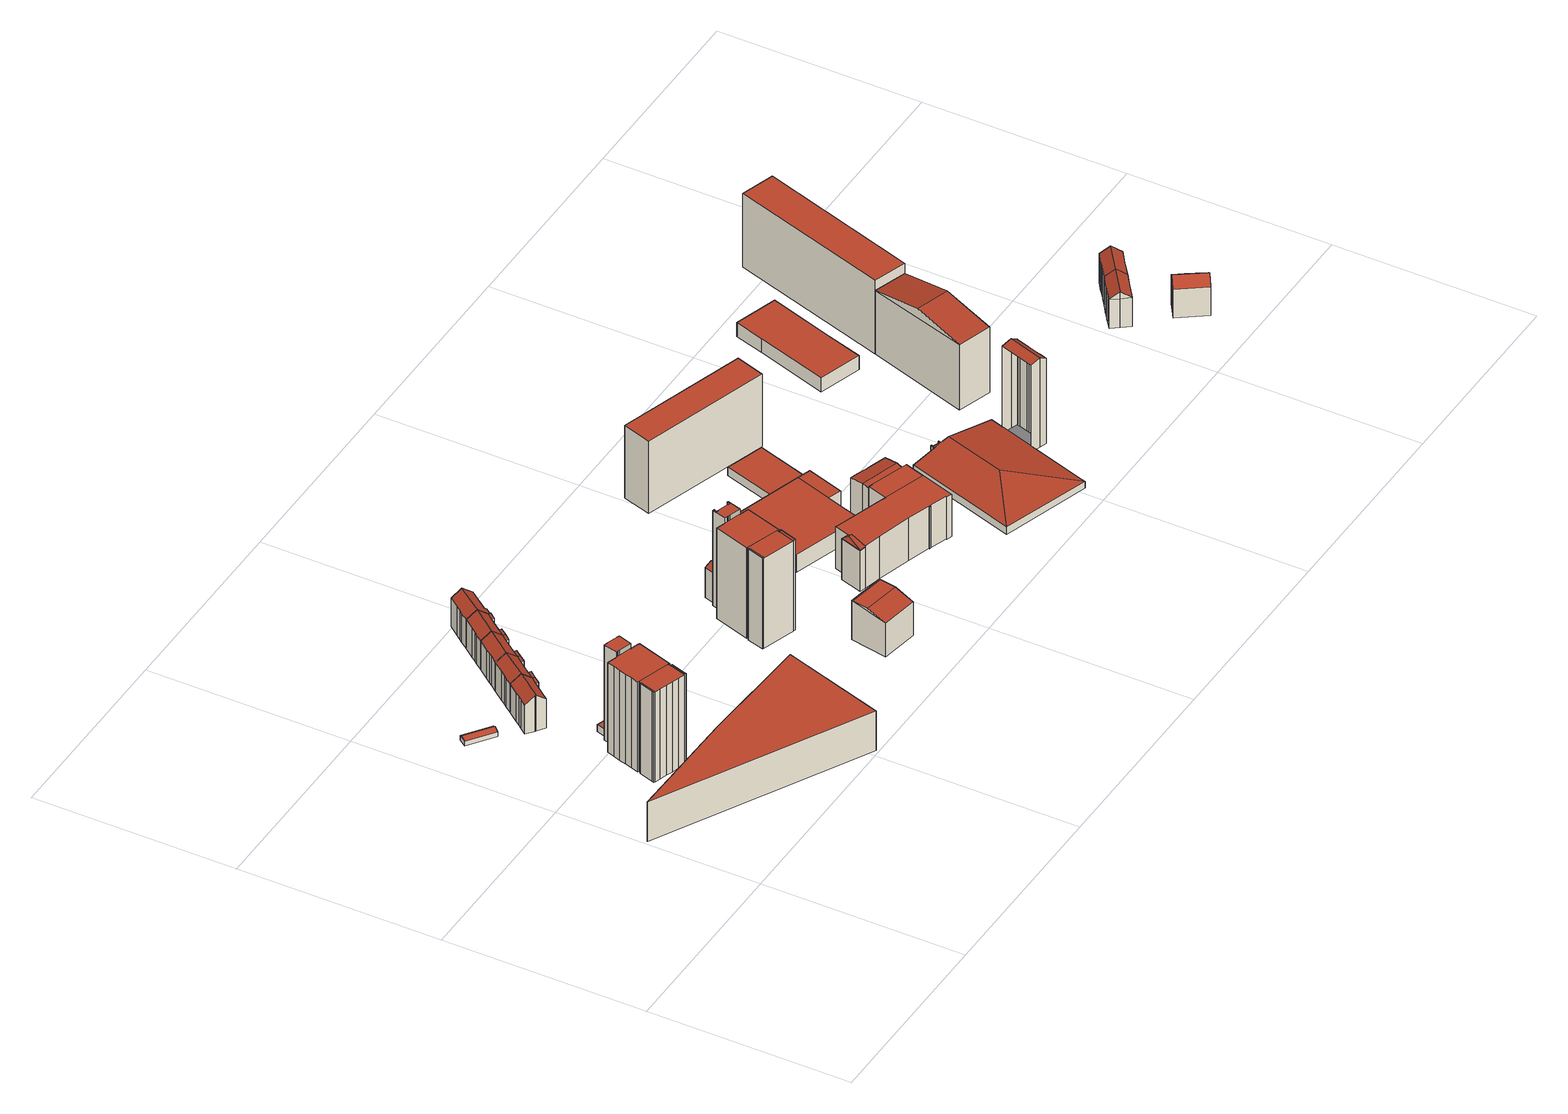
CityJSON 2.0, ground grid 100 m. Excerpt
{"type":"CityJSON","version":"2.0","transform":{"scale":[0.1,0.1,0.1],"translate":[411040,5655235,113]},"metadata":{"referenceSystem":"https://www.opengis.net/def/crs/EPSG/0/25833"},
"CityObjects":{
"building1":{"type":"Building","attributes":{"name":"Fachoberschule für Wirtschaft und Verwaltung","Dachtyp_tdc":"tdcPolyFlatRoof","Gemeindeschluessel":14612000,"Dachneigung":0,"QualitaetDacherkennung":77,"Geometrietyp2DReferenz":"3000","measuredHeight":21.7,"function":"31001_3021","roofType":"1000"},"geometry":[{"type":"Solid","lod":"2","boundaries":[[[[0,1,2,3]],[[1,4,5,2]],[[4,6,7,5]],[[6,8,9,7]],[[8,0,3,9]],[[8,6,4,1,0]],[[3,2,5,7,9]]]],"semantics":{"surfaces":[{"type":"WallSurface"},{"type":"RoofSurface"},{"type":"GroundSurface"}],"values":[[0,0,0,0,0,1,2]]}}]},
"building2":{"type":"Building","attributes":{"Dachtyp_tdc":"tdcGableRoof","Gemeindeschluessel":14612000,"Dachneigung":29.94,"QualitaetDacherkennung":71,"Geometrietyp2DReferenz":"3000","measuredHeight":3.69,"function":"31001_2463","roofType":"3100"},"geometry":[{"type":"Solid","lod":"2","boundaries":[[[[10,11,12,13]],[[11,14,15,12]],[[14,16,17,15]],[[16,10,13,17]],[[14,11,18]],[[10,16,19]],[[11,10,19,18]],[[16,14,18,19]],[[13,12,15,17]]]],"semantics":{"surfaces":[{"type":"WallSurface"},{"type":"RoofSurface"},{"type":"GroundSurface"}],"values":[[0,0,0,0,0,0,1,1,2]]}}]},
"building3":{"type":"Building","attributes":{"Gemeindeschluessel":14612000,"Geometrietyp2DReferenz":"3000","function":"31001_9998","roofType":"9999"},"children":["building3-1","building3-2","building3-3","building3-4","building3-5","building3-6"]},
"building3-1":{"type":"BuildingPart","attributes":{"Dachtyp_tdc":"tdcPolyFlatRoof","Dachneigung":0,"QualitaetDacherkennung":64,"Geometrietyp2DReferenz":"3000","measuredHeight":3.79,"roofType":"1000"},"parents":["building3"],"geometry":[{"type":"MultiSurface","lod":"2","boundaries":[[[20,21,22,23]],[[21,24,25,22]],[[24,26,27,25]],[[26,28,29,27]],[[28,26,24,21,20]],[[23,22,25,27,29]]],"semantics":{"surfaces":[{"type":"WallSurface"},{"type":"RoofSurface"},{"type":"GroundSurface"}],"values":[0,0,0,0,1,2]}}]},
"building3-2":{"type":"BuildingPart","attributes":{"Dachtyp_tdc":"tdcPolyFlatRoof","Dachneigung":0,"QualitaetDacherkennung":65,"Geometrietyp2DReferenz":"3000","measuredHeight":48.91,"roofType":"1000"},"parents":["building3"],"geometry":[{"type":"MultiSurface","lod":"2","boundaries":[[[30,31,32,33]],[[31,34,35,32]],[[34,36,37,35]],[[36,38,39,37]],[[38,40,41,39]],[[40,42,43,41]],[[42,44,45,43]],[[44,46,47,45]],[[48,49,50,51]],[[52,53,54,55]],[[53,56,57,54]],[[56,53,52,58,59,60,61,49,48,46,44,42,40,38,36,34,31,30]],[[33,32,35,37,39,41,43,45,47,51,50,62,63,64,65,55,54,57]],[[49,61,62,50]],[[61,60,63,62]],[[60,59,64,63]],[[59,58,65,64]],[[58,52,55,65]]],"semantics":{"surfaces":[{"type":"WallSurface"},{"type":"RoofSurface"},{"type":"GroundSurface"}],"values":[0,0,0,0,0,0,0,0,0,0,0,1,2,0,0,0,0,0]}}]},
"building3-3":{"type":"BuildingPart","attributes":{"Dachtyp_tdc":"tdcPolyFlatRoof","Dachneigung":0,"QualitaetDacherkennung":37,"Geometrietyp2DReferenz":"3000","measuredHeight":49.29,"roofType":"1000"},"parents":["building3"],"geometry":[{"type":"MultiSurface","lod":"2","boundaries":[[[66,67,68,69]],[[67,70,71,68]],[[70,72,73,74,71]],[[75,66,69,76,77]],[[75,72,70,67,66]],[[69,68,71,74,76]]],"semantics":{"surfaces":[{"type":"WallSurface"},{"type":"RoofSurface"},{"type":"GroundSurface"}],"values":[0,0,0,0,1,2]}}]},
"building3-4":{"type":"BuildingPart","attributes":{"Dachtyp_tdc":"tdcPolyFlatRoof","Dachneigung":0,"QualitaetDacherkennung":65,"Geometrietyp2DReferenz":"3000","measuredHeight":48.91,"roofType":"1000"},"parents":["building3"],"geometry":[{"type":"MultiSurface","lod":"2","boundaries":[[[73,78,79,74]],[[78,80,81,79]],[[80,82,83,81]],[[82,84,85,83]],[[84,86,87,85]],[[88,48,51,89]],[[46,77,76,47]],[[46,48,88,86,84,82,80,78,73,77]],[[76,74,79,81,83,85,87,89,51,47]]],"semantics":{"surfaces":[{"type":"WallSurface"},{"type":"RoofSurface"},{"type":"GroundSurface"}],"values":[0,0,0,0,0,0,0,1,2]}}]},
"building3-5":{"type":"BuildingPart","attributes":{"Dachtyp_tdc":"tdcPolyFlatRoof","Dachneigung":0,"QualitaetDacherkennung":32,"Geometrietyp2DReferenz":"3000","measuredHeight":51.78,"roofType":"1000"},"parents":["building3"],"geometry":[{"type":"MultiSurface","lod":"2","boundaries":[[[90,91,27,29,28]],[[91,92,93,27]],[[92,94,30,33,93]],[[95,96,23,97]],[[96,20,23]],[[95,98,94,92,91,90,96]],[[29,27,93,33,57,97,23]],[[98,95,97,57,56]]],"semantics":{"surfaces":[{"type":"WallSurface"},{"type":"RoofSurface"},{"type":"GroundSurface"}],"values":[0,0,0,0,0,1,2,0]}}]},
"building3-6":{"type":"BuildingPart","attributes":{"Dachtyp_tdc":"tdcPolyFlatRoof","Dachneigung":0,"QualitaetDacherkennung":18,"Geometrietyp2DReferenz":"3000","measuredHeight":49.06,"roofType":"1000"},"parents":["building3"],"geometry":[{"type":"MultiSurface","lod":"2","boundaries":[[[99,100,101,87,86]],[[100,102,103,101]],[[102,104,105,103]],[[104,106,88,89,105]],[[104,102,100,99,106]],[[89,87,101,103,105]]],"semantics":{"surfaces":[{"type":"WallSurface"},{"type":"RoofSurface"},{"type":"GroundSurface"}],"values":[0,0,0,0,1,2]}}]},
"building4":{"type":"Building","attributes":{"Gemeindeschluessel":14612000,"Geometrietyp2DReferenz":"3000","function":"31001_9998","roofType":"9999"},"children":["building4-1","building4-2"]},
"building4-1":{"type":"BuildingPart","attributes":{"Dachtyp_tdc":"tdcGableRoof","Dachneigung":37.3,"QualitaetDacherkennung":76,"Geometrietyp2DReferenz":"3000","measuredHeight":19.52,"roofType":"3100"},"parents":["building4"],"geometry":[{"type":"MultiSurface","lod":"2","boundaries":[[[107,108,109,110]],[[108,111,112,109]],[[111,113,114,112]],[[115,116,117,118]],[[116,119,120,117]],[[119,121,122,120]],[[121,123,124,122]],[[123,125,126,124]],[[125,127,128,129,126]],[[130,107,110,131,132]],[[125,123,121,119,116,115,133,113,111]],[[111,108,107,130,127,125]],[[110,109,112,114,134,118,117,120,122,124,126,129,131]],[[113,133,134,114]],[[133,115,118,134]]],"semantics":{"surfaces":[{"type":"WallSurface"},{"type":"RoofSurface"},{"type":"GroundSurface"}],"values":[0,0,0,0,0,0,0,0,0,0,1,1,2,0,0]}}]},
"building4-2":{"type":"BuildingPart","attributes":{"Dachtyp_tdc":"tdcPolyFlatRoof","Dachneigung":0,"QualitaetDacherkennung":49,"Geometrietyp2DReferenz":"3000","measuredHeight":15.6,"roofType":"1000"},"parents":["building4"],"geometry":[{"type":"MultiSurface","lod":"2","boundaries":[[[135,136,137,138]],[[136,132,131,137]],[[128,135,138,129]],[[128,132,136,135]],[[138,137,131,129]]],"semantics":{"surfaces":[{"type":"WallSurface"},{"type":"RoofSurface"},{"type":"GroundSurface"}],"values":[0,0,0,1,2]}}]},
"building5":{"type":"Building","attributes":{"Gemeindeschluessel":14612000,"Geometrietyp2DReferenz":"3000","function":"31001_9998","roofType":"9999"},"children":["building5-1","building5-2","building5-3"]},
"building5-1":{"type":"BuildingPart","attributes":{"Dachtyp_tdc":"tdcPolyFlatRoof","Dachneigung":4.44,"QualitaetDacherkennung":55,"Geometrietyp2DReferenz":"3000","measuredHeight":15.64,"roofType":"2100"},"parents":["building5"],"geometry":[{"type":"MultiSurface","lod":"2","boundaries":[[[139,128,129,138]],[[139,140,141,128]],[[129,142,143,138]],[[141,140,143,142]],[[140,139,138,143]]],"semantics":{"surfaces":[{"type":"WallSurface"},{"type":"RoofSurface"},{"type":"GroundSurface"}],"values":[0,1,2,0,0]}}]},
"building5-2":{"type":"BuildingPart","attributes":{"Dachtyp_tdc":"tdcGableRoof","Dachneigung":37.29,"QualitaetDacherkennung":79,"Geometrietyp2DReferenz":"3000","measuredHeight":19.51,"roofType":"3100"},"parents":["building5"],"geometry":[{"type":"MultiSurface","lod":"2","boundaries":[[[144,145,141,142,146]],[[127,125,126,129,128]],[[125,123,124,126]],[[123,121,122,124]],[[121,147,148,122]],[[147,149,150,148]],[[149,151,152,150]],[[151,153,154,152]],[[153,155,156,154]],[[155,157,158,156]],[[157,159,160,161,158]],[[162,144,146,163,164]],[[157,155,153,151,149,147,121,123,125]],[[125,127,145,144,162,159,157]],[[146,142,129,126,124,122,148,150,152,154,156,158,161,163]]],"semantics":{"surfaces":[{"type":"WallSurface"},{"type":"RoofSurface"},{"type":"GroundSurface"}],"values":[0,0,0,0,0,0,0,0,0,0,0,0,1,1,2]}}]},
"building5-3":{"type":"BuildingPart","attributes":{"Dachtyp_tdc":"tdcPolyFlatRoof","Dachneigung":3.57,"QualitaetDacherkennung":47,"Geometrietyp2DReferenz":"3000","measuredHeight":15.67,"roofType":"2100"},"parents":["building5"],"geometry":[{"type":"MultiSurface","lod":"2","boundaries":[[[160,165,166,161]],[[165,167,168,166]],[[167,164,163,168]],[[167,165,160,164]],[[163,161,166,168]]],"semantics":{"surfaces":[{"type":"WallSurface"},{"type":"RoofSurface"},{"type":"GroundSurface"}],"values":[0,0,0,1,2]}}]},
"building6":{"type":"Building","attributes":{"Gemeindeschluessel":14612000,"Geometrietyp2DReferenz":"3000","function":"31001_9998","roofType":"9999"},"children":["building6-1","building6-2","building6-3"]},
"building6-1":{"type":"BuildingPart","attributes":{"Dachtyp_tdc":"tdcPolyFlatRoof","Dachneigung":5.71,"QualitaetDacherkennung":51,"Geometrietyp2DReferenz":"3000","measuredHeight":15.64,"roofType":"2100"},"parents":["building6"],"geometry":[{"type":"MultiSurface","lod":"2","boundaries":[[[169,165,166,170]],[[165,171,161,166]],[[172,169,170,173]],[[172,171,165,169]],[[170,166,161,173]]],"semantics":{"surfaces":[{"type":"WallSurface"},{"type":"RoofSurface"},{"type":"GroundSurface"}],"values":[0,0,0,1,2]}}]},
"building6-2":{"type":"BuildingPart","attributes":{"Dachtyp_tdc":"tdcGableRoof","Dachneigung":37.16,"QualitaetDacherkennung":80,"Geometrietyp2DReferenz":"3000","measuredHeight":19.47,"roofType":"3100"},"parents":["building6"],"geometry":[{"type":"MultiSurface","lod":"2","boundaries":[[[174,175,172,173,176]],[[159,157,158,161,171]],[[157,155,156,158]],[[155,153,154,156]],[[153,177,178,154]],[[177,179,180,178]],[[179,181,182,180]],[[181,183,184,182]],[[183,185,186,184]],[[185,187,188,186]],[[187,189,190,191,188]],[[174,176,192]],[[187,185,183,181,179,177,153,155,157]],[[157,159,175,174,189,187]],[[173,161,158,156,154,178,180,182,184,186,188,191,176]]],"semantics":{"surfaces":[{"type":"WallSurface"},{"type":"RoofSurface"},{"type":"GroundSurface"}],"values":[0,0,0,0,0,0,0,0,0,0,0,0,1,1,2]}}]},
"building6-3":{"type":"BuildingPart","attributes":{"Dachtyp_tdc":"tdcPolyFlatRoof","Dachneigung":5.02,"QualitaetDacherkennung":48,"Geometrietyp2DReferenz":"3000","measuredHeight":15.63,"roofType":"2100"},"parents":["building6"],"geometry":[{"type":"MultiSurface","lod":"2","boundaries":[[[193,194,195,196]],[[194,192,176,195]],[[190,193,196,191]],[[190,192,194,193]],[[196,195,176,191]]],"semantics":{"surfaces":[{"type":"WallSurface"},{"type":"RoofSurface"},{"type":"GroundSurface"}],"values":[0,0,0,1,2]}}]},
"building7":{"type":"Building","attributes":{"Gemeindeschluessel":14612000,"Geometrietyp2DReferenz":"3000","function":"31001_9998","roofType":"9999"},"children":["building7-1","building7-2","building7-3"]},
"building7-1":{"type":"BuildingPart","attributes":{"Dachtyp_tdc":"tdcPolyFlatRoof","Dachneigung":4.12,"QualitaetDacherkennung":48,"Geometrietyp2DReferenz":"3000","measuredHeight":15.62,"roofType":"2100"},"parents":["building7"],"geometry":[{"type":"MultiSurface","lod":"2","boundaries":[[[197,193,196,198]],[[193,199,191,196]],[[200,197,198,201]],[[200,199,193,197]],[[198,196,191,201]]],"semantics":{"surfaces":[{"type":"WallSurface"},{"type":"RoofSurface"},{"type":"GroundSurface"}],"values":[0,0,0,1,2]}}]},
"building7-2":{"type":"BuildingPart","attributes":{"Dachtyp_tdc":"tdcPolyFlatRoof","Dachneigung":6.18,"QualitaetDacherkennung":41,"Geometrietyp2DReferenz":"3000","measuredHeight":15.64,"roofType":"2100"},"parents":["building7"],"geometry":[{"type":"MultiSurface","lod":"2","boundaries":[[[202,203,204,205]],[[203,206,207,204]],[[208,202,205,209]],[[208,206,203,202]],[[205,204,207,209]]],"semantics":{"surfaces":[{"type":"WallSurface"},{"type":"RoofSurface"},{"type":"GroundSurface"}],"values":[0,0,0,1,2]}}]},
"building7-3":{"type":"BuildingPart","attributes":{"Dachtyp_tdc":"tdcGableRoof","Dachneigung":37.25,"QualitaetDacherkennung":80,"Geometrietyp2DReferenz":"3000","measuredHeight":19.47,"roofType":"3100"},"parents":["building7"],"geometry":[{"type":"MultiSurface","lod":"2","boundaries":[[[210,211,200,201,207]],[[189,187,188,191,199]],[[187,185,186,188]],[[185,183,184,186]],[[183,212,213,184]],[[212,214,215,213]],[[214,216,217,215]],[[216,218,219,217]],[[218,220,221,219]],[[220,222,223,221]],[[222,224,208,209,223]],[[210,207,206]],[[222,220,218,216,214,212,183,185,187]],[[187,189,211,210,224,222]],[[201,191,188,186,184,213,215,217,219,221,223,209,207]]],"semantics":{"surfaces":[{"type":"WallSurface"},{"type":"RoofSurface"},{"type":"GroundSurface"}],"values":[0,0,0,0,0,0,0,0,0,0,0,0,1,1,2]}}]},
"building8":{"type":"Building","attributes":{"Dachtyp_tdc":"tdcFreeFormRoof","Gemeindeschluessel":14612000,"Dachneigung":36.37,"QualitaetDacherkennung":69,"Geometrietyp2DReferenz":"3000","measuredHeight":19.47,"function":"31001_9998","roofType":"5000"},"geometry":[{"type":"Solid","lod":"2","boundaries":[[[[225,218,219,221]],[[218,226,227,219]],[[226,228,229,227]],[[228,230,231,229]],[[230,232,233,231]],[[232,234,235,233]],[[234,236,237,235]],[[236,238,239,237]],[[238,240,241,239]],[[240,242,205,241]],[[242,243,209,205]],[[243,225,221,209]],[[238,236,234,244,243,242,240]],[[234,232,230,228,226,218,225,244]],[[225,243,244]],[[221,219,227,229,231,233,235,237,239,241,205,209]]]],"semantics":{"surfaces":[{"type":"WallSurface"},{"type":"RoofSurface"},{"type":"GroundSurface"}],"values":[[0,0,0,0,0,0,0,0,0,0,0,0,1,1,0,2]]}}]},
"building9":{"type":"Building","attributes":{"Gemeindeschluessel":14612000,"Geometrietyp2DReferenz":"3000","function":"31001_9998","roofType":"9999"},"children":["building9-1","building9-2","building9-3","building9-4","building9-5","building9-6"]},
"building9-1":{"type":"BuildingPart","attributes":{"Dachtyp_tdc":"tdcPolyFlatRoof","Dachneigung":28.68,"QualitaetDacherkennung":51,"Geometrietyp2DReferenz":"3000","measuredHeight":49.54,"roofType":"2100"},"parents":["building9"],"geometry":[{"type":"MultiSurface","lod":"2","boundaries":[[[245,246,247,248]],[[249,250,251,252]],[[249,245,248,250]],[[249,252,246,245]],[[248,247,251,250]]],"semantics":{"surfaces":[{"type":"WallSurface"},{"type":"RoofSurface"},{"type":"GroundSurface"}],"values":[0,0,0,1,2]}}]},
"building9-2":{"type":"BuildingPart","attributes":{"Dachtyp_tdc":"tdcPolyFlatRoof","Dachneigung":0,"QualitaetDacherkennung":30,"Geometrietyp2DReferenz":"3000","measuredHeight":51.97,"roofType":"1000"},"parents":["building9"],"geometry":[{"type":"MultiSurface","lod":"2","boundaries":[[[253,254,255,256,257]],[[254,258,259,255]],[[258,260,261,259]],[[260,262,263,261]],[[262,264,265,266,263]],[[267,268,269,270,271]],[[268,272,273,269]],[[272,274,275,273]],[[274,276,277,275]],[[276,278,279,280,277]],[[278,276,274,272,268,267,264,262,260,258,254,253]],[[256,255,259,261,263,266,270,269,273,275,277,280]]],"semantics":{"surfaces":[{"type":"WallSurface"},{"type":"RoofSurface"},{"type":"GroundSurface"}],"values":[0,0,0,0,0,0,0,0,0,0,1,2]}}]},
"building9-3":{"type":"BuildingPart","attributes":{"Dachtyp_tdc":"tdcGableRoof","Dachneigung":53.5,"QualitaetDacherkennung":0,"Geometrietyp2DReferenz":"3000","measuredHeight":18.18,"roofType":"3100"},"parents":["building9"],"geometry":[{"type":"MultiSurface","lod":"2","boundaries":[[[281,279,282,283]],[[257,284,283,282]],[[279,281,285,280]],[[281,284,286,285]],[[284,257,256,286]],[[284,281,283]],[[279,257,282]],[[280,285,286,256]],[[280,256,257,279]]],"semantics":{"surfaces":[{"type":"RoofSurface"},{"type":"WallSurface"},{"type":"GroundSurface"},{"type":"ClosureSurface","isClosure":"1","QuelleClosure":"LoD1Solid"}],"values":[0,0,1,1,1,1,1,2,3]}}]},
"building9-4":{"type":"BuildingPart","attributes":{"Dachtyp_tdc":"tdcPolyFlatRoof","Dachneigung":0,"QualitaetDacherkennung":45,"Geometrietyp2DReferenz":"3000","measuredHeight":49.12,"roofType":"1000"},"parents":["building9"],"geometry":[{"type":"MultiSurface","lod":"2","boundaries":[[[265,287,288,266]],[[287,289,290,288]],[[291,292,293,294,295]],[[292,296,297,293]],[[296,271,270,297]],[[271,296,292,291,289,287,265]],[[266,288,290,298,294,293,297,270]]],"semantics":{"surfaces":[{"type":"WallSurface"},{"type":"RoofSurface"},{"type":"GroundSurface"}],"values":[0,0,0,0,0,1,2]}}]},
"building9-5":{"type":"BuildingPart","attributes":{"Dachtyp_tdc":"tdcPolyFlatRoof","Dachneigung":0,"QualitaetDacherkennung":58,"Geometrietyp2DReferenz":"3000","measuredHeight":49,"roofType":"1000"},"parents":["building9"],"geometry":[{"type":"MultiSurface","lod":"2","boundaries":[[[299,252,251,298]],[[246,300,301,247]],[[302,295,294,303]],[[295,302,300,246,252,299]],[[298,251,247,301,303,294]]],"semantics":{"surfaces":[{"type":"WallSurface"},{"type":"RoofSurface"},{"type":"GroundSurface"}],"values":[0,0,0,1,2]}}]},
"building9-6":{"type":"BuildingPart","attributes":{"Dachtyp_tdc":"tdcPolyFlatRoof","Dachneigung":0,"QualitaetDacherkennung":61,"Geometrietyp2DReferenz":"3000","measuredHeight":49.47,"roofType":"1000"},"parents":["building9"],"geometry":[{"type":"MultiSurface","lod":"2","boundaries":[[[304,305,306,301,300]],[[305,307,308,306]],[[307,309,302,303,308]],[[309,307,305,304]],[[301,306,308,303]]],"semantics":{"surfaces":[{"type":"WallSurface"},{"type":"RoofSurface"},{"type":"GroundSurface"}],"values":[0,0,0,1,2]}}]},
"building10":{"type":"Building","attributes":{"Dachtyp_tdc":"tdcCutGableRoof","Gemeindeschluessel":14612000,"Dachneigung":18.39,"QualitaetDacherkennung":45,"Geometrietyp2DReferenz":"3000","measuredHeight":21.52,"function":"31001_9998","roofType":"9999"},"geometry":[{"type":"Solid","lod":"2","boundaries":[[[[310,311,312,313]],[[311,314,315,312]],[[314,316,317,315]],[[316,310,313,317]],[[311,310,318,319]],[[314,311,319,320]],[[316,314,320,321]],[[310,316,321,318]],[[320,319,318,321]],[[313,312,315,317]]]],"semantics":{"surfaces":[{"type":"WallSurface"},{"type":"RoofSurface"},{"type":"GroundSurface"}],"values":[[0,0,0,0,1,0,1,0,1,2]]}}]},
"building11":{"type":"Building","attributes":{"Gemeindeschluessel":14612000,"Geometrietyp2DReferenz":"3000","function":"31001_9998","roofType":"9999"},"children":["building11-1","building11-2","building11-3","building11-4"]},
"building11-1":{"type":"BuildingPart","attributes":{"Dachtyp_tdc":"tdcGableRoof","Dachneigung":10.78,"QualitaetDacherkennung":3,"Geometrietyp2DReferenz":"3000","measuredHeight":20.34,"roofType":"3100"},"parents":["building11"],"geometry":[{"type":"MultiSurface","lod":"2","boundaries":[[[322,323,324,325]],[[323,326,327,324]],[[326,328,329,327]],[[328,330,331,329]],[[332,333,334,335]],[[328,326,323,322,336,337,338,333]],[[333,332,330,328]],[[334,339,340,341,325,324,327,329,331,335]],[[333,338,339,334]],[[338,337,340,339]],[[337,336,341,340]],[[336,322,325,341]]],"semantics":{"surfaces":[{"type":"WallSurface"},{"type":"RoofSurface"},{"type":"GroundSurface"}],"values":[0,0,0,0,0,1,1,2,0,0,0,0]}}]},
"building11-2":{"type":"BuildingPart","attributes":{"Dachtyp_tdc":"tdcPolyFlatRoof","Dachneigung":0,"QualitaetDacherkennung":47,"Geometrietyp2DReferenz":"3000","measuredHeight":23.01,"roofType":"1000"},"parents":["building11"],"geometry":[{"type":"MultiSurface","lod":"2","boundaries":[[[342,343,344,345,346]],[[343,342,347,348,349,350,351,352,353,354,355,356,357,358,359,360,361,362,363]],[[364,365,366,367,368,369,370,371,372,373,374,375,376,377,378,346,345]],[[363,362,365,364,379]],[[362,361,366,365]],[[361,360,367,366]],[[360,359,368,367]],[[359,358,369,368]],[[358,357,370,369]],[[357,356,371,370]],[[356,355,372,371]],[[355,354,373,372]],[[354,353,380,381,374,373]],[[350,349,376,375,382]],[[349,348,377,376]],[[348,347,378,377]],[[347,342,346,378]]],"semantics":{"surfaces":[{"type":"WallSurface"},{"type":"RoofSurface"},{"type":"GroundSurface"}],"values":[0,1,2,0,0,0,0,0,0,0,0,0,0,0,0,0,0]}}]},
"building11-3":{"type":"BuildingPart","attributes":{"Dachtyp_tdc":"tdcHipAndGableRoof","Dachneigung":10.87,"QualitaetDacherkennung":25,"Geometrietyp2DReferenz":"3000","measuredHeight":24.31,"roofType":"5000"},"parents":["building11"],"geometry":[{"type":"MultiSurface","lod":"2","boundaries":[[[381,380,383,384]],[[384,383,385]],[[386,375,374,387]],[[385,382,375,386]],[[381,384,387,374]],[[384,385,386,387]],[[385,383,388]],[[389,388,383,380,352]],[[385,388,389,351,382]]],"semantics":{"surfaces":[{"type":"WallSurface"},{"type":"GroundSurface"},{"type":"RoofSurface"}],"values":[0,0,1,0,0,0,2,2,2]}}]},
"building11-4":{"type":"BuildingPart","attributes":{"Dachtyp_tdc":"tdcPolyFlatRoof","Dachneigung":0,"QualitaetDacherkennung":48,"Geometrietyp2DReferenz":"3000","measuredHeight":22.88,"roofType":"1000"},"parents":["building11"],"geometry":[{"type":"MultiSurface","lod":"2","boundaries":[[[344,390,391,345]],[[390,392,332,335,391]],[[393,379,364,331,330]],[[379,393,392,390,344]],[[345,391,335,331,364]]],"semantics":{"surfaces":[{"type":"WallSurface"},{"type":"RoofSurface"},{"type":"GroundSurface"}],"values":[0,0,0,1,2]}}]},
"building12":{"type":"Building","attributes":{"Gemeindeschluessel":14612000,"Geometrietyp2DReferenz":"3000","function":"31001_9998","roofType":"9999"},"children":["building12-1","building12-2"]},
"building12-1":{"type":"BuildingPart","attributes":{"Dachtyp_tdc":"tdcPolyFlatRoof","Dachneigung":0,"QualitaetDacherkennung":68,"Geometrietyp2DReferenz":"3000","measuredHeight":9.42,"roofType":"1000"},"parents":["building12"],"geometry":[{"type":"MultiSurface","lod":"2","boundaries":[[[394,395,396,397]],[[398,399,400,401]],[[399,394,397,400]],[[399,398,395,394]],[[397,396,401,400]]],"semantics":{"surfaces":[{"type":"WallSurface"},{"type":"RoofSurface"},{"type":"GroundSurface"}],"values":[0,0,0,1,2]}}]},
"building12-2":{"type":"BuildingPart","attributes":{"Dachtyp_tdc":"tdcPolyFlatRoof","Dachneigung":0,"QualitaetDacherkennung":83,"Geometrietyp2DReferenz":"3000","measuredHeight":9.49,"roofType":"1000"},"parents":["building12"],"geometry":[{"type":"MultiSurface","lod":"2","boundaries":[[[402,403,404,405]],[[403,406,407,404]],[[406,408,398,401,407]],[[409,410,411,396,395]],[[410,412,413,411]],[[412,402,405,413]],[[412,410,409,408,406,403,402]],[[405,404,407,401,396,411,413]]],"semantics":{"surfaces":[{"type":"WallSurface"},{"type":"RoofSurface"},{"type":"GroundSurface"}],"values":[0,0,0,0,0,0,1,2]}}]},
"building13":{"type":"Building","attributes":{"Dachtyp_tdc":"tdcPolyFlatRoof","Gemeindeschluessel":14612000,"Dachneigung":0,"QualitaetDacherkennung":10,"Geometrietyp2DReferenz":"3000","measuredHeight":39.42,"function":"31001_9998","roofType":"1000"},"geometry":[{"type":"Solid","lod":"2","boundaries":[[[[414,415,416,417]],[[415,418,419,416]],[[418,420,421,419]],[[420,414,417,421]],[[420,418,415,414]],[[417,416,419,421]]]],"semantics":{"surfaces":[{"type":"WallSurface"},{"type":"RoofSurface"},{"type":"GroundSurface"}],"values":[[0,0,0,0,1,2]]}}]},
"building14":{"type":"Building","attributes":{"Dachtyp_tdc":"tdcPolyFlatRoof","Gemeindeschluessel":14612000,"Dachneigung":0,"QualitaetDacherkennung":84,"Geometrietyp2DReferenz":"3000","measuredHeight":4.76,"function":"31001_9998","roofType":"1000"},"geometry":[{"type":"Solid","lod":"2","boundaries":[[[[422,423,400,424]],[[423,425,407,400]],[[425,426,427,407]],[[426,422,424,427]],[[426,425,423,422]],[[424,400,407,427]]]],"semantics":{"surfaces":[{"type":"WallSurface"},{"type":"RoofSurface"},{"type":"GroundSurface"}],"values":[[0,0,0,0,1,2]]}}]},
"building15":{"type":"Building","attributes":{"Gemeindeschluessel":14612000,"Geometrietyp2DReferenz":"3000","function":"31001_9998","roofType":"9999"},"children":["building15-1","building15-2","building15-3"]},
"building15-1":{"type":"BuildingPart","attributes":{"Dachtyp_tdc":"tdcGableRoof","Dachneigung":13.05,"QualitaetDacherkennung":10,"Geometrietyp2DReferenz":"3000","measuredHeight":48.72,"roofType":"3100"},"parents":["building15"],"geometry":[{"type":"MultiSurface","lod":"2","boundaries":[[[428,429,430,431]],[[429,432,433,430]],[[432,434,435,433]],[[434,436,437,435]],[[436,438,439,437]],[[438,440,441,439]],[[442,443,444,445]],[[443,446,447,444]],[[446,448,449,447]],[[448,450,451,449]],[[450,452,453,451]],[[452,454,455,456,453]],[[428,431,457]],[[452,450,448,446,443,442,440,438,436,434,432,429]],[[429,428,454,452]],[[430,433,435,437,439,441,445,444,447,449,451,453,456,431]],[[440,442,445,441]]],"semantics":{"surfaces":[{"type":"WallSurface"},{"type":"RoofSurface"},{"type":"GroundSurface"}],"values":[0,0,0,0,0,0,0,0,0,0,0,0,0,1,1,2,0]}}]},
"building15-2":{"type":"BuildingPart","attributes":{"Dachtyp_tdc":"tdcPolyFlatRoof","Dachneigung":4.77,"QualitaetDacherkennung":41,"Geometrietyp2DReferenz":"3000","measuredHeight":5.94,"roofType":"2100"},"parents":["building15"],"geometry":[{"type":"MultiSurface","lod":"2","boundaries":[[[458,459,460,461]],[[459,462,463,460]],[[462,464,465,463]],[[464,466,467,465]],[[466,468,469,467]],[[468,470,471,469]],[[470,472,473,471]],[[472,474,475,473]],[[474,476,477,475]],[[474,472,470,468,466,464,462,459,458,476]],[[461,460,463,465,467,469,471,473,475,477]]],"semantics":{"surfaces":[{"type":"WallSurface"},{"type":"RoofSurface"},{"type":"GroundSurface"}],"values":[0,0,0,0,0,0,0,0,0,1,2]}}]},
"building15-3":{"type":"BuildingPart","attributes":{"Dachtyp_tdc":"tdcHipAndGableRoof","Dachneigung":10.62,"QualitaetDacherkennung":10,"Geometrietyp2DReferenz":"3000","measuredHeight":8.37,"roofType":"5000"},"parents":["building15"],"geometry":[{"type":"MultiSurface","lod":"2","boundaries":[[[478,479,480,477,476]],[[479,481,482,480]],[[481,457,431,482]],[[455,483,484,456]],[[483,485,486,484]],[[485,487,488,486]],[[487,489,490,488]],[[489,491,492,490]],[[491,493,461,492]],[[493,458,461]],[[489,487,494]],[[487,485,483,455,457,481,479,494]],[[479,478,493,491,489,494]],[[477,480,482,431,456,484,486,488,490,492,461]]],"semantics":{"surfaces":[{"type":"WallSurface"},{"type":"RoofSurface"},{"type":"GroundSurface"}],"values":[0,0,0,0,0,0,0,0,0,0,1,1,1,2]}}]},
"building16":{"type":"Building","attributes":{"Dachtyp_tdc":"tdcFreeFormRoof","Gemeindeschluessel":14612000,"Dachneigung":12.25,"QualitaetDacherkennung":10,"Geometrietyp2DReferenz":"3000","measuredHeight":40.28,"function":"31001_9998","roofType":"5000"},"geometry":[{"type":"Solid","lod":"2","boundaries":[[[[495,496,497,498]],[[499,496,495]],[[497,500,498]],[[501,502,503,504,505]],[[496,499,502,501]],[[499,506,503,502]],[[506,500,504,503]],[[500,497,505,504]],[[497,496,501,505]],[[499,495,498,500,506]]]],"semantics":{"surfaces":[{"type":"RoofSurface"},{"type":"WallSurface"},{"type":"GroundSurface"}],"values":[[0,1,1,2,1,1,1,1,1,0]]}}]},
"building17":{"type":"Building","attributes":{"Dachtyp_tdc":"tdcPolyFlatRoof","Gemeindeschluessel":14612000,"Dachneigung":0,"QualitaetDacherkennung":78,"Geometrietyp2DReferenz":"3000","measuredHeight":7.55,"function":"31001_9998","roofType":"1000"},"geometry":[{"type":"Solid","lod":"2","boundaries":[[[[507,508,509,510]],[[508,511,512,509]],[[511,513,514,512]],[[513,515,516,514]],[[515,517,518,516]],[[517,507,510,518]],[[517,515,513,511,508,507]],[[510,509,512,514,516,518]]]],"semantics":{"surfaces":[{"type":"WallSurface"},{"type":"RoofSurface"},{"type":"GroundSurface"}],"values":[[0,0,0,0,0,0,1,2]]}}]},
"building18":{"type":"Building","attributes":{"Dachtyp_tdc":"tdcPolyFlatRoof","Gemeindeschluessel":14612000,"Dachneigung":0,"QualitaetDacherkennung":21,"Geometrietyp2DReferenz":"3000","measuredHeight":40,"function":"31001_9998","roofType":"1000"},"geometry":[{"type":"Solid","lod":"2","boundaries":[[[[519,520,521,505]],[[520,522,523,521]],[[522,524,501,523]],[[524,519,505,501]],[[524,522,520,519]],[[505,521,523,501]]]],"semantics":{"surfaces":[{"type":"WallSurface"},{"type":"RoofSurface"},{"type":"GroundSurface"}],"values":[[0,0,0,0,1,2]]}}]},
"building19":{"type":"Building","attributes":{"Dachtyp_tdc":"tdcFreeFormRoof","Gemeindeschluessel":14612000,"Dachneigung":36.21,"QualitaetDacherkennung":84,"Geometrietyp2DReferenz":"3000","measuredHeight":19.44,"function":"31001_9998","roofType":"5000"},"geometry":[{"type":"Solid","lod":"2","boundaries":[[[[525,526,527,528]],[[526,529,530,527]],[[529,531,532,530]],[[531,533,534,532]],[[533,535,536,534]],[[535,537,538,536]],[[537,539,540,538]],[[539,541,542,540]],[[541,543,544,542]],[[543,545,546,544]],[[545,547,548,546]],[[547,525,528,548]],[[549,550,551,552,553,554]],[[533,531,529,526,525,547,555,551,550,556]],[[533,556,535]],[[535,556,550,549,537]],[[543,552,551,555,545]],[[545,555,547]],[[539,554,553,541]],[[537,549,554,539]],[[541,553,552,543]],[[528,527,530,532,534,536,538,540,542,544,546,548]]]],"semantics":{"surfaces":[{"type":"WallSurface"},{"type":"RoofSurface"},{"type":"GroundSurface"}],"values":[[0,0,0,0,0,0,0,0,0,0,0,0,1,1,0,0,0,0,0,0,0,2]]}}]},
"building20":{"type":"Building","attributes":{"Dachtyp_tdc":"tdcFreeFormRoof","Gemeindeschluessel":14612000,"Dachneigung":37.22,"QualitaetDacherkennung":89,"Geometrietyp2DReferenz":"3000","measuredHeight":19.47,"function":"31001_9998","roofType":"5000"},"geometry":[{"type":"Solid","lod":"2","boundaries":[[[[557,558,559,560]],[[558,561,562,559]],[[561,563,564,562]],[[563,565,566,564]],[[565,567,568,566]],[[569,570,571,572,565,563]],[[573,574,575,576,577,578,571,570]],[[567,572,571,578,579]],[[567,579,580,568]],[[579,581,582,580]],[[581,583,584,582]],[[583,585,586,584]],[[585,557,560,586]],[[579,578,577,581]],[[581,577,576,583]],[[583,576,575,585]],[[585,575,574,557]],[[557,574,573,558]],[[558,573,570,569,561]],[[565,572,567]],[[561,569,563]],[[568,580,582,584,586,560,559,562,564,566]]]],"semantics":{"surfaces":[{"type":"WallSurface"},{"type":"RoofSurface"},{"type":"GroundSurface"}],"values":[[0,0,0,0,0,1,1,0,0,0,0,0,0,0,0,0,0,0,0,0,0,2]]}}]},
"building21":{"type":"Building","attributes":{"Dachtyp_tdc":"tdcFreeFormRoof","Gemeindeschluessel":14612000,"Dachneigung":36.29,"QualitaetDacherkennung":89,"Geometrietyp2DReferenz":"3000","measuredHeight":19.4,"function":"31001_9998","roofType":"5000"},"geometry":[{"type":"Solid","lod":"2","boundaries":[[[[587,588,589,590]],[[588,591,592,589]],[[591,593,594,592]],[[593,595,596,594]],[[595,549,538,596]],[[549,556,536,538]],[[556,533,534,536]],[[533,597,598,534]],[[597,599,600,598]],[[599,601,602,600]],[[601,603,604,602]],[[603,587,590,604]],[[593,591,605,550,549,595]],[[605,588,587,603,601,599,597,533,556,550]],[[591,588,605]],[[556,549,550]],[[590,589,592,594,596,538,536,534,598,600,602,604]]]],"semantics":{"surfaces":[{"type":"WallSurface"},{"type":"RoofSurface"},{"type":"GroundSurface"}],"values":[[0,0,0,0,0,0,0,0,0,0,0,0,1,1,0,0,2]]}}]}
},
"vertices":[
[1181,513,239],[1021,5,239],[1021,5,22],[1181,513,22],[4,553,239],[4,553,22],[4,554,239],[4,554,22],[592,544,239],[592,544,22],
[318,1460,49],[192,1550,49],[192,1550,25],[318,1460,25],[219,1587,50],[219,1587,25],[344,1496,50],[344,1496,25],[206,1569,62],[331,1478,62],
[549,1053,51],[567,1112,51],[567,1112,13],[549,1053,13],[624,1094,51],[624,1094,13],[606,1036,51],[606,1036,13],[606,1035,51],[606,1035,13],
[596,964,502],[638,951,502],[638,951,13],[596,964,13],[644,949,502],[644,949,13],[633,912,502],[633,912,13],[621,876,502],[621,876,13],[611,842,502],[611,842,13],[600,807,502],[600,807,13],[588,771,502],[588,771,13],[582,773,502],[582,773,13],[416,825,502],[409,827,502],[409,827,13],[416,825,13],[466,1005,502],[473,1002,502],[473,1002,13],[466,1005,13],[512,990,502],[512,990,13],[454,967,502],[442,932,502],[431,897,502],[421,863,502],[421,863,13],[431,897,13],[442,932,13],[454,967,13],
[584,755,506],[561,684,506],[561,684,13],[584,755,13],[558,674,506],[558,674,13],[551,676,506],[551,676,502],[551,676,13],[577,757,506],[577,757,13],[577,757,502],
[518,687,502],[518,687,13],[483,698,502],[483,698,13],[450,709,502],[450,709,13],[415,720,502],[415,720,13],[386,729,502],[386,729,13],[411,810,502],[411,810,13],
[606,1035,531],[606,1036,531],[617,1032,531],[617,1032,13],[596,964,531],[532,1059,531],[549,1053,531],[532,1059,13],[512,990,531],
[386,729,504],[379,732,504],[379,732,13],[382,741,504],[382,741,13],[404,812,504],[404,812,13],[411,810,504],
[541,1400,183],[468,1305,183],[468,1305,25],[541,1400,25],[429,1334,220],[429,1334,25],[426,1337,217],[426,1337,25],[417,1402,181],[426,1415,181],[426,1415,25],[417,1402,25],[445,1439,181],[445,1439,25],[487,1493,181],[487,1493,25],[526,1463,219],[526,1463,25],[528,1462,220],[528,1462,25],[566,1432,183],[566,1432,181],[566,1432,25],[542,1400,183],[542,1400,25],[542,1400,181],[388,1366,181],[388,1366,25],
[578,1423,181],[553,1391,181],[553,1391,25],[578,1423,25],
[578,1423,182],[602,1455,182],[591,1463,181],[591,1463,25],[602,1455,25],
[591,1464,183],[591,1463,183],[591,1464,25],[512,1525,181],[512,1525,25],[523,1540,181],[523,1540,25],[542,1564,181],[542,1564,25],[583,1618,181],[583,1618,25],[623,1588,219],[623,1588,25],[624,1587,220],[624,1587,25],[663,1557,183],[663,1557,181],[663,1557,25],[638,1525,183],[638,1525,25],[638,1525,181],
[675,1548,182],[675,1548,25],[650,1516,182],[650,1516,25],
[698,1579,182],[698,1579,25],[663,1557,180],[687,1588,180],[687,1588,25],
[736,1652,183],[687,1588,183],[736,1652,25],[610,1652,181],[610,1652,25],[621,1667,181],[621,1667,25],[640,1691,181],[640,1691,25],[681,1745,181],[681,1745,25],[720,1715,219],[720,1715,25],[722,1713,220],[722,1713,25],[760,1683,183],[760,1683,180],[760,1683,25],[736,1652,180],
[772,1674,182],[748,1644,182],[748,1644,25],[772,1674,25],
[796,1706,182],[796,1706,25],[760,1683,181],[784,1715,181],[784,1715,25],
[868,1800,182],[844,1769,182],[844,1769,25],[868,1800,25],[833,1778,180],[833,1778,25],[857,1809,180],[857,1809,25],
[833,1778,183],[784,1715,183],[707,1778,181],[707,1778,25],[717,1792,181],[717,1792,25],[737,1817,181],[737,1817,25],[778,1870,181],[778,1870,25],[817,1840,218],[817,1840,25],[819,1839,220],[819,1839,25],[857,1809,183],
[817,1840,219],[805,1905,181],[805,1905,25],[817,1920,181],[817,1920,25],[835,1945,181],[835,1945,25],[876,1998,181],[876,1998,25],[916,1967,220],[916,1967,25],[956,1936,183],[956,1936,25],[883,1841,183],[883,1841,25],[893,1833,173],[893,1833,25],[868,1800,173],[857,1809,184],[818,1839,220],
[1587,715,506],[1578,718,500],[1578,718,10],[1587,715,10],[1613,800,506],[1613,800,10],[1604,802,10],[1604,802,500],
[1629,1064,530],[1628,1064,530],[1628,1064,10],[1629,1064,10],[1629,1064,157],[1636,1062,530],[1636,1062,10],[1641,1077,530],[1641,1077,10],[1647,1075,530],[1647,1075,10],[1625,1005,530],[1625,1005,502],[1625,1005,10],[1539,1032,530],[1561,1102,530],[1561,1102,10],[1539,1032,10],[1539,1032,502],[1567,1100,530],[1567,1100,10],[1562,1084,530],[1562,1084,10],[1570,1081,530],[1570,1081,10],[1570,1082,530],[1570,1082,174],[1570,1082,10],
[1594,1157,174],[1604,1072,192],[1627,1147,192],[1652,1139,158],[1594,1157,10],[1652,1139,10],
[1671,991,502],[1671,991,10],[1615,812,502],[1615,812,10],[1442,867,502],[1437,868,502],[1437,868,10],[1442,867,10],[1442,867,500],[1493,1046,502],[1493,1046,10],[1608,814,10],
[1608,814,500],[1412,771,500],[1412,771,10],[1438,854,500],[1438,854,10],
[1412,771,505],[1405,773,505],[1405,773,10],[1431,856,505],[1431,856,10],[1438,854,505],
[1636,467,233],[1822,435,233],[1822,435,19],[1636,467,19],[1790,251,201],[1790,251,19],[1604,283,201],[1604,283,19],[1635,461,234],[1821,429,234],[1807,348,233],[1621,380,233],
[2479,874,200],[2505,866,200],[2505,866,11],[2479,874,11],[2594,837,200],[2594,837,11],[2571,765,214],[2571,765,11],[2554,711,202],[2554,711,11],[2362,772,202],[2379,827,214],[2379,827,11],[2362,772,11],[2478,875,200],[2423,892,200],[2401,899,200],[2401,899,11],[2423,892,11],[2478,875,11],
[2303,681,241],[2312,678,241],[2312,678,240],[2312,678,11],[2303,681,11],[2041,764,241],[2042,767,241],[2037,769,241],[2015,699,241],[2012,690,241],[1987,609,241],[1982,592,241],[2067,571,241],[2237,524,241],[2349,488,241],[2348,484,241],[2355,482,241],[2356,485,241],[2443,455,241],[2442,452,241],[2468,442,241],[2522,612,241],[2522,612,11],[2468,442,11],[2442,452,11],[2443,455,11],[2356,485,11],[2355,482,11],[2348,484,11],[2349,488,11],[2237,524,11],[2067,571,11],[1982,592,11],[2015,699,11],[2037,769,11],[2042,767,11],[2041,764,11],[2522,612,240],[1982,592,238],[1982,592,234],[2015,699,234],
[1949,600,237],[1949,600,234],[1983,709,234],[1983,709,11],[1949,600,11],[1989,679,254],[2007,674,254],
[2343,778,240],[2343,778,11],[2362,772,240],[2554,711,240],
[2407,949,105],[2340,970,105],[2340,970,11],[2407,949,11],[2398,1154,105],[2465,1133,105],[2465,1133,11],[2398,1154,11],
[1930,902,106],[2042,1264,106],[2042,1264,11],[1930,902,11],[2278,1191,106],[2278,1191,11],[2398,1154,106],[2340,970,106],[2309,873,106],[2309,873,11],[2283,791,106],[2283,791,11],
[2659,1591,405],[2613,1447,405],[2613,1447,10],[2659,1591,10],[1977,1647,405],[1977,1647,10],[2022,1790,405],[2022,1790,10],
[2555,1419,58],[2465,1133,58],[2555,1419,11],[2278,1191,58],[2367,1478,58],[2367,1478,11],
[3191,599,485],[3242,584,497],[3242,584,10],[3191,599,10],[3275,573,474],[3275,573,10],[3274,569,474],[3274,569,10],[3270,557,474],[3270,557,10],[3258,517,474],[3258,517,10],[3254,504,474],[3254,504,10],[3248,487,474],[3244,474,474],[3244,474,10],[3248,487,10],[3229,425,474],[3229,425,10],[3225,413,474],[3225,413,10],[3221,401,474],[3221,401,10],[3187,411,497],[3187,411,10],[3136,427,485],[3136,427,46],[3136,427,10],[3191,599,46],
[2897,760,67],[2902,775,68],[2902,775,10],[2897,760,10],[2906,788,69],[2906,788,10],[2910,786,69],[2910,786,10],[2908,777,69],[2908,777,10],[2942,767,69],[2942,767,10],[2945,775,69],[2945,775,10],[2948,774,69],[2948,774,10],[2945,761,68],[2945,761,10],[2940,746,67],[2940,746,10],
[2940,746,87],[2969,737,94],[2969,737,10],[3211,662,46],[3211,662,10],[3128,400,46],[3128,400,10],[3041,127,46],[3041,127,10],[3035,108,46],[3035,108,10],[2597,246,51],[2597,246,10],[2771,799,51],[2771,799,10],[2897,760,78],[2874,435,94],
[3485,1031,414],[3564,1282,356],[3399,1335,356],[3319,1083,414],[3407,781,367],[3240,835,367],[3564,1282,11],[3407,781,11],[3239,834,11],[3240,835,11],[3399,1335,11],[3239,834,367],
[3217,1908,87],[3429,1842,87],[3429,1842,11],[3217,1908,11],[3328,1522,87],[3328,1522,11],[3272,1343,87],[3272,1343,11],[3060,1410,87],[3060,1410,11],[3171,1762,87],[3171,1762,11],
[3399,1335,411],[3644,2119,411],[3644,2119,11],[3811,2066,411],[3811,2066,11],[3564,1282,411],
[4077,579,165],[4093,592,165],[4093,592,8],[4077,579,8],[4114,607,165],[4114,607,8],[4120,611,165],[4120,611,8],[4168,647,165],[4168,647,8],[4196,608,165],[4196,608,8],[4228,566,165],[4228,566,8],[4163,518,165],[4163,518,8],[4153,511,165],[4153,511,8],[4100,471,165],[4100,471,8],[4068,513,165],[4068,513,8],[4040,551,165],[4040,551,8],[4228,566,166],[4198,606,202],[4070,511,202],[4100,471,166],[4153,511,166],[4163,518,166],[4068,513,201],[4196,608,200],
[4377,316,166],[4408,271,166],[4408,271,10],[4377,316,10],[4366,242,166],[4366,242,10],[4325,214,166],[4325,214,10],[4234,346,166],[4234,346,10],[4275,374,166],[4275,374,10],[4366,242,204],[4366,243,204],[4276,374,204],[4275,374,204],[4408,271,167],[4377,316,167],[4370,325,167],[4356,346,167],[4350,355,167],[4317,402,167],[4317,402,166],[4317,402,10],[4350,355,166],[4350,355,10],[4356,346,166],[4356,346,10],[4370,325,166],[4370,325,10],
[4295,742,165],[4324,703,200],[4324,703,8],[4295,742,8],[4355,661,166],[4355,661,8],[4290,613,166],[4290,613,8],[4280,605,166],[4280,605,8],[4205,675,165],[4205,675,8],[4222,687,165],[4222,687,8],[4242,702,165],[4242,702,8],[4248,707,165],[4248,707,8],[4325,701,202]
]}
